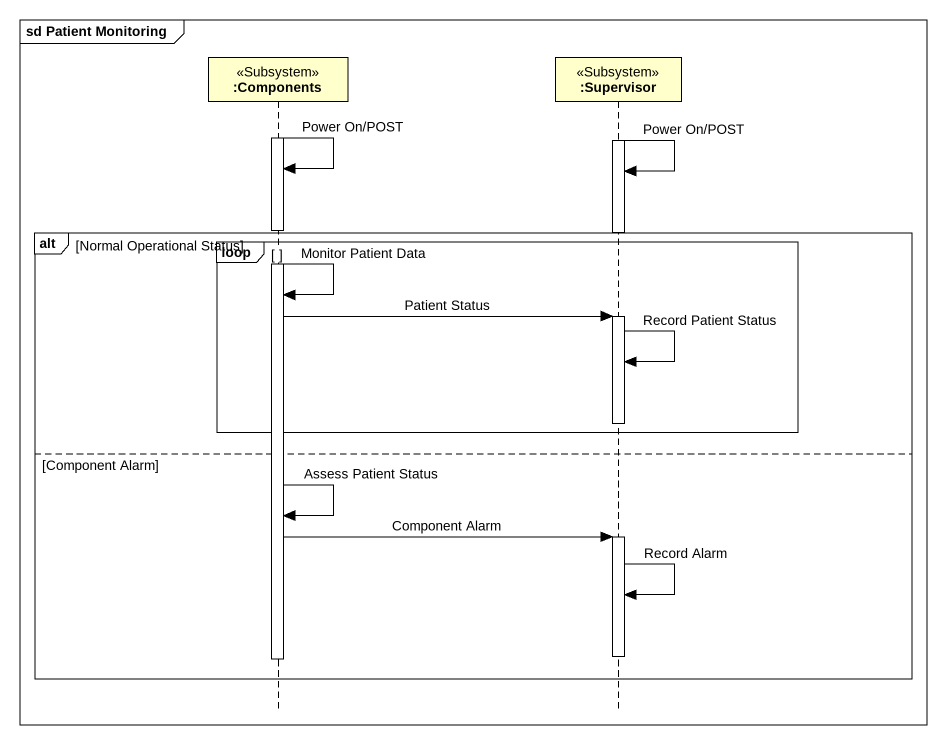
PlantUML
@startuml
mainframe sd Patient Monitoring
hide footbox
participant ":Components" as Components <<Subsystem>>
participant ":Supervisor" as Supervisor <<Subsystem>>

activate Components
activate Supervisor
Components -> Components : Power On/POST
Supervisor -> Supervisor : Power On/POST
alt Normal Operational Status
  deactivate Supervisor
  loop
    Components -> Components : Monitor Patient Data
    Components -> Supervisor : Patient Status
    activate Supervisor
    Supervisor -> Supervisor : Record Patient Status
    deactivate Supervisor
  end
else Component Alarm
  Components -> Components : Assess Patient Status
  Components -> Supervisor : Component Alarm
  activate Supervisor
  Supervisor -> Supervisor : Record Alarm
  deactivate Supervisor
  deactivate Components
end
@enduml
